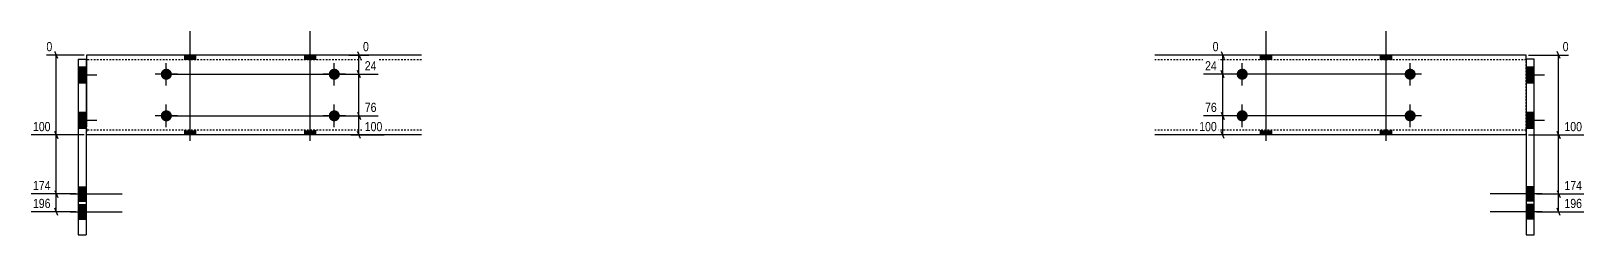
# Model space of a CAD drawing. Header units: millimetres. Extents: x 10 to 28380, y 5 to 690.
# Drawn here: x 18378 to 20319, y 7 to 262 of the extents above; entities that cross this region are included whole.
import ezdxf

# ---------------------------------------------------------------- set-up
doc = ezdxf.new("R2010")
doc.units = ezdxf.units.MM
doc.linetypes.add('DXK_LINE_DOT2', pattern=[3.9198, 1.9599, -1.9599])
doc.layers.add('MÅLSÆTNING', color=7, linetype='Continuous')
doc.layers.add('STÅL', color=7, linetype='Continuous')
doc.styles.add('Arial Narrow', font='ARIALN.TTF', dxfattribs={"height": 0.2})

msp = doc.modelspace()

# ---------------------------------------------------------------- hatches: boundary and pattern name
at = {"layer": 'STÅL', "linetype": 'Continuous'}
for points in [[(18437.1, 217.2), (18437.1, 197.2), (18447.1, 197.2), (18447.1, 217.2)], [(18547.1, 201.2, -1), (18547.1, 215.2, -1)], [(18570.1, 226.2), (18584.1, 226.2), (18584.1, 232.2), (18570.1, 232.2)], [(18570.1, 226.2), (18584.1, 226.2), (18584.1, 232.2), (18570.1, 232.2)], [(18720.1, 226.2), (18734.1, 226.2), (18734.1, 232.2), (18720.1, 232.2)], [(18720.1, 226.2), (18734.1, 226.2), (18734.1, 232.2), (18720.1, 232.2)], [(18757.1, 201.2, -1), (18757.1, 215.2, -1)], [(19892.1, 201.2, -1), (19892.1, 215.2, -1)], [(19915.1, 226.2), (19929.1, 226.2), (19929.1, 232.2), (19915.1, 232.2)], [(19915.1, 226.2), (19929.1, 226.2), (19929.1, 232.2), (19915.1, 232.2)], [(20065.1, 226.2), (20079.1, 226.2), (20079.1, 232.2), (20065.1, 232.2)], [(20065.1, 226.2), (20079.1, 226.2), (20079.1, 232.2), (20065.1, 232.2)], [(20102.1, 201.2, -1), (20102.1, 215.2, -1)], [(20247.1, 217.2), (20247.1, 197.2), (20257.1, 197.2), (20257.1, 217.2)], [(18437.1, 160.2), (18437.1, 140.2), (18447.1, 140.2), (18447.1, 160.2)], [(18547.1, 149.2, -1), (18547.1, 163.2, -1)], [(18757.1, 149.2, -1), (18757.1, 163.2, -1)], [(19892.1, 149.2, -1), (19892.1, 163.2, -1)], [(20102.1, 149.2, -1), (20102.1, 163.2, -1)], [(20247.1, 160.2), (20247.1, 140.2), (20257.1, 140.2), (20257.1, 160.2)], [(18570.1, 132.2), (18584.1, 132.2), (18584.1, 138.2), (18570.1, 138.2)], [(18570.1, 132.2), (18584.1, 132.2), (18584.1, 138.2), (18570.1, 138.2)], [(18720.1, 132.2), (18734.1, 132.2), (18734.1, 138.2), (18720.1, 138.2)], [(18720.1, 132.2), (18734.1, 132.2), (18734.1, 138.2), (18720.1, 138.2)], [(19915.1, 132.2), (19929.1, 132.2), (19929.1, 138.2), (19915.1, 138.2)], [(19915.1, 132.2), (19929.1, 132.2), (19929.1, 138.2), (19915.1, 138.2)], [(20065.1, 132.2), (20079.1, 132.2), (20079.1, 138.2), (20065.1, 138.2)], [(20065.1, 132.2), (20079.1, 132.2), (20079.1, 138.2), (20065.1, 138.2)], [(18437.1, 67.5), (18437.1, 49.5), (18447.1, 49.5), (18447.1, 67.5)], [(20257.1, 49.5), (20257.1, 67.5), (20247.1, 67.5), (20247.1, 49.5)], [(18437.1, 45.1), (18437.1, 27.1), (18447.1, 27.1), (18447.1, 45.1)], [(20257.1, 27.1), (20257.1, 45.1), (20247.1, 45.1), (20247.1, 27.1)]]:
    msp.add_hatch(color=96, dxfattribs=at).paths.add_polyline_path(points)

# ---------------------------------------------------------------- linework, layer by layer
at = {"layer": 'MÅLSÆTNING', "color": 7, "linetype": 'Continuous'}
for p, q in [((18411.4, 227.7), (18407.8, 236.7)), ((18786.1, 236.7), (18789.7, 227.7)), ((20289.5, 227.7), (20285.9, 236.7)), ((18444.2, 232.2), (18397.2, 232.2)), ((18409.6, 132.2), (18409.6, 232.2)), ((18775.4, 232.2), (18800.3, 232.2)), ((18787.9, 208.2), (18787.9, 232.2)), ((20250.2, 232.2), (20300.1, 232.2)), ((20287.7, 132.2), (20287.7, 232.2)), ((18550.1, 208.2), (18812, 208.2)), ((18550.1, 208.2), (18812, 208.2)), ((18789.7, 203.7), (18786.1, 212.7)), ((18789.7, 203.7), (18786.1, 212.7)), ((18787.9, 156.2), (18787.9, 208.2)), ((20099.1, 208.2), (19843.6, 208.2)), ((19869.5, 203.7), (19865.9, 212.7)), ((19867.7, 156.2), (19867.7, 208.2)), ((18550.1, 156.2), (18812, 156.2)), ((18550.1, 156.2), (18812, 156.2)), ((18786.1, 160.7), (18789.7, 151.7)), ((18786.1, 160.7), (18789.7, 151.7)), ((18787.9, 132.2), (18787.9, 156.2)), ((20099.1, 156.2), (19843.6, 156.2)), ((20099.1, 156.2), (19843.6, 156.2)), ((19865.9, 160.7), (19869.5, 151.7)), ((19865.9, 160.7), (19869.5, 151.7)), ((19867.7, 132.2), (19867.7, 156.2)), ((18407.8, 136.7), (18411.4, 127.7)), ((18411.4, 127.7), (18407.8, 136.7)), ((18789.7, 127.7), (18786.1, 136.7)), ((19869.5, 127.7), (19865.9, 136.7)), ((20285.9, 136.7), (20289.5, 127.7)), ((20289.5, 127.7), (20285.9, 136.7)), ((18444.2, 132.2), (18378.2, 132.2)), ((18444.2, 132.2), (18378.2, 132.2)), ((18409.6, 58.5), (18409.6, 132.2)), ((18777.7, 132.2), (18819.3, 132.2)), ((19884.5, 132.2), (19836.2, 132.2)), ((20250.2, 132.2), (20319.1, 132.2)), ((20250.2, 132.2), (20319.1, 132.2)), ((20287.7, 58.5), (20287.7, 132.2)), ((18434.1, 58.5), (18378.2, 58.5)), ((18434.1, 58.5), (18378.2, 58.5)), ((18407.8, 63), (18411.4, 54)), ((18407.8, 63), (18411.4, 54)), ((18409.6, 36.1), (18409.6, 58.5)), ((20260.1, 58.5), (20319.1, 58.5)), ((20260.1, 58.5), (20319.1, 58.5)), ((20285.9, 63), (20289.5, 54)), ((20285.9, 63), (20289.5, 54)), ((20287.7, 36.1), (20287.7, 58.5)), ((18411.4, 31.6), (18407.8, 40.6)), ((20289.5, 31.6), (20285.9, 40.6)), ((18434.1, 36.1), (18378.2, 36.1)), ((20260.1, 36.1), (20319.1, 36.1))]:
    msp.add_line(p, q, dxfattribs=at)
at = {"layer": 'STÅL', "color": 96, "linetype": 'Continuous'}
for p, q in [((18577.1, 124.7), (18577.1, 262.2)), ((18577.1, 124.7), (18577.1, 262.2)), ((18727.1, 124.7), (18727.1, 262.2)), ((18727.1, 124.7), (18727.1, 262.2)), ((19922.1, 124.7), (19922.1, 262.2)), ((19922.1, 124.7), (19922.1, 262.2)), ((20072.1, 124.7), (20072.1, 262.2)), ((20072.1, 124.7), (20072.1, 262.2)), ((18447.1, 217.2), (18437.1, 217.2)), ((18547.1, 194.2), (18547.1, 222.2)), ((18570.1, 226.2), (18570.1, 232.2)), ((18570.1, 226.2), (18570.1, 232.2)), ((18584.1, 226.2), (18584.1, 232.2)), ((18584.1, 226.2), (18584.1, 232.2)), ((18720.1, 226.2), (18720.1, 232.2)), ((18720.1, 226.2), (18720.1, 232.2)), ((18734.1, 226.2), (18734.1, 232.2)), ((18734.1, 226.2), (18734.1, 232.2)), ((18757.1, 194.2), (18757.1, 222.2)), ((19892.1, 194.2), (19892.1, 222.2)), ((19915.1, 226.2), (19915.1, 232.2)), ((19915.1, 226.2), (19915.1, 232.2)), ((19929.1, 226.2), (19929.1, 232.2)), ((19929.1, 226.2), (19929.1, 232.2)), ((20065.1, 226.2), (20065.1, 232.2)), ((20065.1, 226.2), (20065.1, 232.2)), ((20079.1, 226.2), (20079.1, 232.2)), ((20079.1, 226.2), (20079.1, 232.2)), ((20102.1, 194.2), (20102.1, 222.2)), ((20257.1, 217.2), (20247.1, 217.2)), ((18460.1, 207.2), (18437.1, 207.2)), ((18447.1, 197.2), (18437.1, 197.2)), ((18561.1, 208.2), (18533.1, 208.2)), ((18771.1, 208.2), (18743.1, 208.2)), ((19906.1, 208.2), (19878.1, 208.2)), ((20116.1, 208.2), (20088.1, 208.2)), ((20270.1, 207.2), (20247.1, 207.2)), ((20257.1, 197.2), (20247.1, 197.2)), ((18447.1, 160.2), (18437.1, 160.2)), ((18561.1, 156.2), (18533.1, 156.2)), ((18547.1, 142.2), (18547.1, 170.2)), ((18771.1, 156.2), (18743.1, 156.2)), ((18757.1, 142.2), (18757.1, 170.2)), ((19906.1, 156.2), (19878.1, 156.2)), ((19892.1, 142.2), (19892.1, 170.2)), ((20116.1, 156.2), (20088.1, 156.2)), ((20102.1, 142.2), (20102.1, 170.2)), ((20257.1, 160.2), (20247.1, 160.2)), ((18460.1, 150.2), (18437.1, 150.2)), ((18447.1, 140.2), (18437.1, 140.2)), ((18570.1, 132.2), (18570.1, 138.2)), ((18570.1, 132.2), (18570.1, 138.2)), ((18584.1, 132.2), (18584.1, 138.2)), ((18584.1, 132.2), (18584.1, 138.2)), ((18720.1, 132.2), (18720.1, 138.2)), ((18720.1, 132.2), (18720.1, 138.2)), ((18734.1, 132.2), (18734.1, 138.2)), ((18734.1, 132.2), (18734.1, 138.2)), ((19915.1, 132.2), (19915.1, 138.2)), ((19915.1, 132.2), (19915.1, 138.2)), ((19929.1, 132.2), (19929.1, 138.2)), ((19929.1, 132.2), (19929.1, 138.2)), ((20065.1, 132.2), (20065.1, 138.2)), ((20065.1, 132.2), (20065.1, 138.2)), ((20079.1, 132.2), (20079.1, 138.2)), ((20079.1, 132.2), (20079.1, 138.2)), ((20270.1, 150.2), (20247.1, 150.2)), ((20257.1, 140.2), (20247.1, 140.2)), ((18427.1, 58.5), (18492.1, 58.5)), ((18437.1, 67.5), (18447.1, 67.5)), ((20267.1, 58.5), (20202.1, 58.5)), ((20257.1, 67.5), (20247.1, 67.5)), ((18437.1, 49.5), (18447.1, 49.5)), ((18437.1, 45.1), (18447.1, 45.1)), ((20257.1, 49.5), (20247.1, 49.5)), ((20257.1, 45.1), (20247.1, 45.1)), ((18427.1, 36.1), (18492.1, 36.1)), ((18437.1, 27.1), (18447.1, 27.1)), ((20267.1, 36.1), (20202.1, 36.1)), ((20257.1, 27.1), (20247.1, 27.1))]:
    msp.add_line(p, q, dxfattribs=at)
at = {"layer": 'STÅL', "color": 2, "linetype": 'Continuous'}
for p, q in [((18437.1, 227.2), (18447.1, 227.2)), ((18437.1, 227.2), (18437.1, 7.2)), ((18447.1, 227.2), (18447.1, 7.2)), ((18447.2, 232.2), (18447.2, 220.2)), ((18866.1, 232.2), (18447.2, 232.2)), ((18447.2, 220.2), (18447.2, 144.2)), ((20247.2, 232.2), (19783.1, 232.2)), ((20257.1, 227.2), (20247.1, 227.2)), ((20247.1, 227.2), (20247.1, 7.2)), ((20247.2, 231.3), (20247.2, 232.2)), ((20247.2, 227.2), (20247.2, 231.3)), ((20257.1, 7.2), (20257.1, 227.2)), ((18447.2, 133.1), (18447.2, 144.2)), ((18447.2, 132.2), (18447.2, 133.1)), ((18866.1, 132.2), (18447.2, 132.2)), ((20247.1, 132.2), (19783.1, 132.2)), ((18437.1, 7.2), (18447.1, 7.2)), ((20247.1, 7.2), (20257.1, 7.2))]:
    msp.add_line(p, q, dxfattribs=at)
at = {"layer": 'STÅL', "color": 7, "linetype": 'DXK_LINE_DOT2'}
for p, q in [((18447.2, 232.2), (18447.2, 231.3)), ((18447.2, 231.3), (18447.2, 228.7)), ((18866.1, 226.2), (18447.2, 226.2)), ((20247.2, 226.2), (19783.1, 226.2)), ((20247.2, 132.2), (20247.2, 227.2)), ((18447.2, 144.2), (18447.2, 139.6)), ((18447.2, 139.6), (18447.2, 138.7)), ((18447.2, 138.7), (18447.2, 138.2)), ((18866.1, 138.2), (18447.2, 138.2)), ((18447.2, 138.2), (18447.2, 135.7)), ((20247.2, 138.2), (19783.1, 138.2)), ((20247.1, 132.2), (20247.2, 132.2))]:
    msp.add_line(p, q, dxfattribs=at)

# ---------------------------------------------------------------- next in the draw order: wipeouts: each hides what was drawn before it
at = {"color": 0, "linetype": 'Continuous'}
for points in [[(18406.9, 234.6), (18406.9, 251.4), (18394.8, 251.4), (18394.8, 234.6)], [(18802.7, 234.6), (18802.7, 251.4), (18790.6, 251.4), (18790.6, 234.6)], [(20302.5, 234.6), (20302.5, 251.4), (20290.4, 251.4), (20290.4, 234.6)], [(19862.8, 210.6), (19862.8, 227.4), (19843.3, 227.4), (19843.3, 210.6)], [(18812.2, 158.6), (18812.2, 175.4), (18792.8, 175.4), (18792.8, 158.6)], [(19862.8, 158.6), (19862.8, 175.4), (19843.3, 175.4), (19843.3, 158.6)], [(18404.7, 134.6), (18404.7, 151.4), (18378, 151.4), (18378, 134.6)], [(20319.3, 134.6), (20319.3, 151.4), (20292.6, 151.4), (20292.6, 134.6)], [(18404.7, 60.9), (18404.7, 77.7), (18378, 77.7), (18378, 60.9)], [(20319.3, 60.9), (20319.3, 77.7), (20292.6, 77.7), (20292.6, 60.9)]]:
    msp.add_wipeout(points, dxfattribs=at).dxf.layer = 'MÅLSÆTNING'

# ---------------------------------------------------------------- next in the draw order: linework, layer by layer
at = {"layer": 'MÅLSÆTNING', "color": 7, "linetype": 'Continuous'}
for p, q in [((19865.9, 236.7), (19869.5, 227.7)), ((19882, 232.2), (19855.2, 232.2)), ((19867.7, 208.2), (19867.7, 232.2)), ((20099.1, 208.2), (19843.6, 208.2)), ((19869.5, 203.7), (19865.9, 212.7))]:
    msp.add_line(p, q, dxfattribs=at)

# ---------------------------------------------------------------- next in the draw order: texts
at = {"layer": 'MÅLSÆTNING', "color": 3, "linetype": 'Continuous', "style": 'Arial Narrow'}
for s, height, p in [('0', 11.5, (18397.2, 237)), ('0', 11.5, (18793, 237)), ('0', 11.5, (20292.8, 237)), ('24', 11.45, (19845.7, 213)), ('100', 11.45, (18380.4, 137)), ('100', 11.45, (20295, 137))]:
    msp.add_text(s, height=height, dxfattribs=at).set_placement(p)

# ---------------------------------------------------------------- next in the draw order: wipeouts: each hides what was drawn before it
at = {"color": 0, "linetype": 'Continuous'}
for points in [[(18819.6, 134.6), (18819.6, 151.4), (18792.8, 151.4), (18792.8, 134.6)], [(19862.8, 134.6), (19862.8, 151.4), (19836, 151.4), (19836, 134.6)], [(18404.7, 38.5), (18404.7, 55.3), (18378, 55.3), (18378, 38.5)], [(20319.3, 38.5), (20319.3, 55.3), (20292.6, 55.3), (20292.6, 38.5)]]:
    msp.add_wipeout(points, dxfattribs=at).dxf.layer = 'MÅLSÆTNING'

# ---------------------------------------------------------------- next in the draw order: texts
at = {"layer": 'MÅLSÆTNING', "color": 3, "linetype": 'Continuous', "style": 'Arial Narrow'}
for s, p in [('76', (18795.2, 161)), ('76', (19845.7, 161)), ('100', (18795.2, 137)), ('100', (19838.4, 137)), ('174', (18380.4, 63.3)), ('174', (20295, 63.3)), ('196', (18380.4, 40.9)), ('196', (20295, 40.9))]:
    msp.add_text(s, height=11.45, dxfattribs=at).set_placement(p)

# ---------------------------------------------------------------- next in the draw order: wipeouts: each hides what was drawn before it
at = {"color": 0, "linetype": 'Continuous'}
for points in [[(19865, 234.6), (19865, 251.4), (19852.8, 251.4), (19852.8, 234.6)], [(18812.2, 210.6), (18812.2, 227.4), (18792.8, 227.4), (18792.8, 210.6)]]:
    msp.add_wipeout(points, dxfattribs=at).dxf.layer = 'MÅLSÆTNING'

# ---------------------------------------------------------------- next in the draw order: texts
at = {"layer": 'MÅLSÆTNING', "color": 3, "linetype": 'Continuous', "style": 'Arial Narrow'}
for s, height, p in [('0', 11.5, (19855.2, 237)), ('24', 11.45, (18795.2, 213))]:
    msp.add_text(s, height=height, dxfattribs=at).set_placement(p)

doc.saveas('drawing.dxf')
